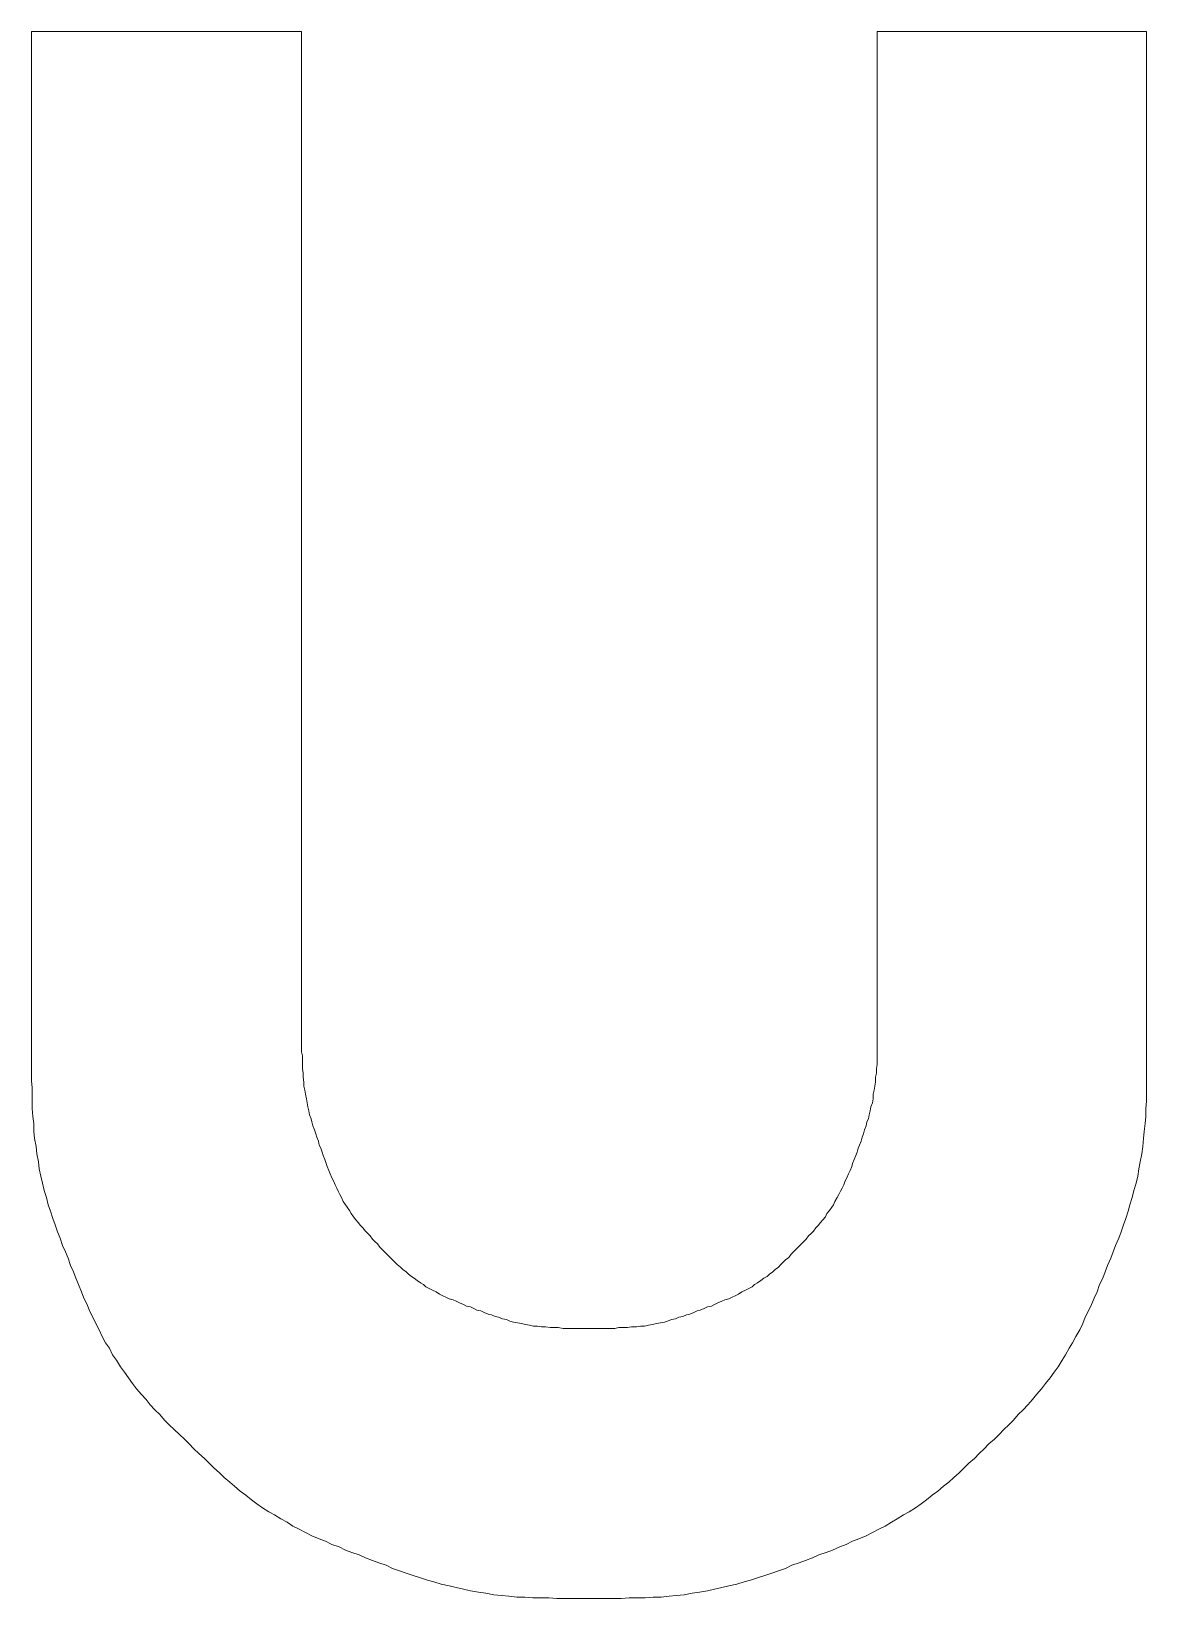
# Model space of a CAD drawing. Units: millimetres at full size, sheet at 1:100. Extents: x -138278 to 134990, y -16593 to 30671.
# Drawn here: x -82908.9 to -82769, y 21576.2 to 21772.8 of the extents above; entities that cross this region are included whole.
import ezdxf

# ---------------------------------------------------------------- set-up
doc = ezdxf.new("R2010")
doc.units = ezdxf.units.MM
doc.header["$LTSCALE"] = 100
doc.layers.add('F-0_枠', color=134, linetype='Continuous', lineweight=18)

msp = doc.modelspace()

# ---------------------------------------------------------------- linework, layer by layer
at = {"layer": 'F-0_枠'}
for points in [[(-82874.9, 21643.2), (-82874.9, 21643.8), (-82874.9, 21644.3), (-82875, 21644.8), (-82875, 21645.3), (-82875, 21645.7), (-82875, 21646.1), (-82875, 21646.5), (-82875, 21646.8), (-82875, 21772.8), (-82908.9, 21772.8), (-82908.9, 21642.9), (-82908.9, 21642.4), (-82908.9, 21641.8), (-82908.9, 21641.1), (-82908.8, 21640.3), (-82908.8, 21639.4), (-82908.8, 21638.6), (-82908.8, 21637.7), (-82908.7, 21636.7), (-82908.6, 21635.8), (-82908.6, 21634.8), (-82908.5, 21633.9), (-82908.3, 21632.9), (-82908.2, 21632), (-82908, 21631), (-82907.9, 21630.1), (-82907.7, 21629.2), (-82907.5, 21628.3), (-82907.3, 21627.4), (-82907, 21626.5), (-82906.8, 21625.6), (-82906.5, 21624.8), (-82906.2, 21623.9), (-82905.9, 21623.1), (-82905.6, 21622.2), (-82905.3, 21621.4), (-82905, 21620.5), (-82904.6, 21619.7), (-82904.3, 21618.9)], [(-82769, 21772.8), (-82802.8, 21772.8), (-82802.8, 21646.8), (-82802.8, 21646.5), (-82802.8, 21646.1), (-82802.8, 21645.7), (-82802.8, 21645.3), (-82802.8, 21644.8), (-82802.8, 21644.3), (-82802.8, 21643.8), (-82802.8, 21643.2), (-82802.9, 21642.7), (-82802.9, 21642.1), (-82803, 21641.6), (-82803, 21641), (-82803.1, 21640.5), (-82803.2, 21640), (-82803.3, 21639.5), (-82803.3, 21638.9), (-82803.4, 21638.4), (-82803.6, 21637.9), (-82803.7, 21637.4), (-82803.8, 21636.9), (-82803.9, 21636.4), (-82804.1, 21636), (-82804.2, 21635.5), (-82804.4, 21635), (-82804.5, 21634.5), (-82804.7, 21634.1), (-82804.8, 21633.6), (-82805, 21633.1), (-82805.2, 21632.7), (-82805.3, 21632.2), (-82805.5, 21631.8), (-82805.7, 21631.3), (-82805.9, 21630.8), (-82806, 21630.4), (-82806.2, 21629.9), (-82806.4, 21629.5), (-82806.6, 21629)], [(-82770.3, 21628.3), (-82770.1, 21629.2), (-82770, 21630.1), (-82769.8, 21631), (-82769.6, 21632), (-82769.5, 21632.9), (-82769.4, 21633.9), (-82769.3, 21634.8), (-82769.2, 21635.8), (-82769.1, 21636.7), (-82769.1, 21637.7), (-82769, 21638.6), (-82769, 21639.4), (-82769, 21640.3), (-82769, 21641.1), (-82769, 21641.8), (-82769, 21642.4), (-82769, 21642.9), (-82769, 21772.8)], [(-82869, 21624.9), (-82869.3, 21625.3), (-82869.5, 21625.6), (-82869.8, 21626), (-82870, 21626.5), (-82870.2, 21626.9), (-82870.4, 21627.3), (-82870.6, 21627.7), (-82870.8, 21628.1), (-82871, 21628.6), (-82871.2, 21629), (-82871.4, 21629.5), (-82871.6, 21629.9), (-82871.8, 21630.4), (-82871.9, 21630.8), (-82872.1, 21631.3), (-82872.3, 21631.8), (-82872.4, 21632.2), (-82872.6, 21632.7), (-82872.8, 21633.1), (-82872.9, 21633.6), (-82873.1, 21634.1), (-82873.2, 21634.5), (-82873.4, 21635), (-82873.6, 21635.5), (-82873.7, 21636), (-82873.8, 21636.4), (-82874, 21636.9), (-82874.1, 21637.4), (-82874.2, 21637.9), (-82874.3, 21638.4), (-82874.4, 21638.9), (-82874.5, 21639.5), (-82874.6, 21640), (-82874.7, 21640.5), (-82874.7, 21641), (-82874.8, 21641.6), (-82874.8, 21642.1), (-82874.9, 21642.7), (-82874.9, 21643.2)], [(-82806.6, 21629), (-82806.8, 21628.6), (-82807, 21628.1), (-82807.2, 21627.7), (-82807.4, 21627.3), (-82807.6, 21626.9), (-82807.8, 21626.5), (-82808.1, 21626), (-82808.3, 21625.6), (-82808.5, 21625.3), (-82808.8, 21624.9), (-82809.1, 21624.5), (-82809.3, 21624.1), (-82809.6, 21623.7), (-82809.9, 21623.4), (-82810.2, 21623), (-82810.5, 21622.7), (-82810.8, 21622.3), (-82811.1, 21622), (-82811.4, 21621.7), (-82811.7, 21621.3), (-82812, 21621), (-82812.3, 21620.7), (-82812.7, 21620.3), (-82813, 21620), (-82813.3, 21619.7), (-82813.6, 21619.4), (-82813.9, 21619), (-82814.3, 21618.7), (-82814.6, 21618.4), (-82814.9, 21618.1), (-82815.2, 21617.8), (-82815.6, 21617.5), (-82815.9, 21617.2), (-82816.3, 21616.9), (-82816.6, 21616.6), (-82817, 21616.4), (-82817.4, 21616.1), (-82817.8, 21615.8), (-82818.2, 21615.6)], [(-82786.3, 21598), (-82785.7, 21598.6), (-82785.1, 21599.3), (-82784.5, 21599.9), (-82783.9, 21600.5), (-82783.3, 21601.2), (-82782.8, 21601.8), (-82782.2, 21602.5), (-82781.7, 21603.2), (-82781.1, 21603.9), (-82780.6, 21604.6), (-82780.1, 21605.3), (-82779.6, 21606.1), (-82779.2, 21606.8), (-82778.7, 21607.6), (-82778.3, 21608.3), (-82777.9, 21609.1), (-82777.4, 21609.9), (-82777, 21610.7), (-82776.7, 21611.5), (-82776.3, 21612.3), (-82775.9, 21613.1), (-82775.6, 21613.9), (-82775.2, 21614.7), (-82774.9, 21615.6), (-82774.5, 21616.4), (-82774.2, 21617.2), (-82773.9, 21618), (-82773.5, 21618.9), (-82773.2, 21619.7), (-82772.9, 21620.5), (-82772.5, 21621.4), (-82772.2, 21622.2), (-82771.9, 21623.1), (-82771.6, 21623.9), (-82771.3, 21624.8), (-82771.1, 21625.6), (-82770.8, 21626.5), (-82770.6, 21627.4), (-82770.3, 21628.3)], [(-82855.6, 21613.5), (-82856, 21613.7), (-82856.5, 21613.8), (-82856.9, 21614), (-82857.3, 21614.2), (-82857.7, 21614.4), (-82858.1, 21614.7), (-82858.6, 21614.9), (-82859, 21615.1), (-82859.4, 21615.3), (-82859.7, 21615.6), (-82860.1, 21615.8), (-82860.5, 21616.1), (-82860.9, 21616.4), (-82861.2, 21616.6), (-82861.6, 21616.9), (-82861.9, 21617.2), (-82862.3, 21617.5), (-82862.6, 21617.8), (-82863, 21618.1), (-82863.3, 21618.4), (-82863.6, 21618.7), (-82863.9, 21619), (-82864.3, 21619.4), (-82864.6, 21619.7), (-82864.9, 21620), (-82865.2, 21620.3), (-82865.5, 21620.7), (-82865.8, 21621), (-82866.1, 21621.3), (-82866.4, 21621.7), (-82866.7, 21622), (-82867, 21622.3), (-82867.3, 21622.7), (-82867.6, 21623), (-82867.9, 21623.4), (-82868.2, 21623.7), (-82868.5, 21624.1), (-82868.8, 21624.5), (-82869, 21624.9)], [(-82904.3, 21618.9), (-82904, 21618), (-82903.6, 21617.2), (-82903.3, 21616.4), (-82903, 21615.6), (-82902.6, 21614.7), (-82902.3, 21613.9), (-82901.9, 21613.1), (-82901.6, 21612.3), (-82901.2, 21611.5), (-82900.8, 21610.7), (-82900.4, 21609.9), (-82900, 21609.1), (-82899.6, 21608.3), (-82899.1, 21607.6), (-82898.7, 21606.8), (-82898.2, 21606.1), (-82897.7, 21605.3), (-82897.2, 21604.6), (-82896.7, 21603.9), (-82896.2, 21603.2), (-82895.7, 21602.5), (-82895.1, 21601.8), (-82894.5, 21601.2), (-82894, 21600.5), (-82893.4, 21599.9), (-82892.8, 21599.3), (-82892.2, 21598.6), (-82891.6, 21598), (-82891, 21597.4), (-82890.3, 21596.8), (-82889.7, 21596.2), (-82889.1, 21595.6), (-82888.5, 21595), (-82887.9, 21594.4), (-82887.2, 21593.8), (-82886.6, 21593.2), (-82886, 21592.6), (-82885.3, 21592), (-82884.7, 21591.4)], [(-82818.2, 21615.6), (-82818.5, 21615.3), (-82818.9, 21615.1), (-82819.3, 21614.9), (-82819.8, 21614.7), (-82820.2, 21614.4), (-82820.6, 21614.2), (-82821, 21614), (-82821.4, 21613.8), (-82821.9, 21613.7), (-82822.3, 21613.5), (-82822.8, 21613.3), (-82823.2, 21613.1), (-82823.6, 21612.9), (-82824.1, 21612.8), (-82824.5, 21612.6), (-82825, 21612.4), (-82825.4, 21612.3), (-82825.8, 21612.1), (-82826.3, 21611.9), (-82826.7, 21611.8), (-82827.2, 21611.6), (-82827.7, 21611.5), (-82828.1, 21611.3), (-82828.6, 21611.2), (-82829.1, 21611), (-82829.5, 21610.9), (-82830, 21610.8), (-82830.5, 21610.7), (-82831, 21610.6), (-82831.5, 21610.5), (-82832, 21610.4), (-82832.5, 21610.4), (-82833, 21610.3), (-82833.6, 21610.3), (-82834.1, 21610.2), (-82834.6, 21610.2), (-82835.2, 21610.2), (-82835.7, 21610.1), (-82836.2, 21610.1)], [(-82836.2, 21610.1), (-82836.8, 21610.1), (-82837.3, 21610.1), (-82837.9, 21610.1), (-82838.4, 21610.1), (-82839, 21610.1), (-82839.5, 21610.1), (-82840.1, 21610.1), (-82840.6, 21610.1), (-82841.1, 21610.1), (-82841.7, 21610.1), (-82842.2, 21610.1), (-82842.8, 21610.2), (-82843.3, 21610.2), (-82843.8, 21610.2), (-82844.4, 21610.3), (-82844.9, 21610.3), (-82845.4, 21610.4), (-82845.9, 21610.4), (-82846.4, 21610.5), (-82846.9, 21610.6), (-82847.4, 21610.7), (-82847.9, 21610.8), (-82848.4, 21610.9), (-82848.9, 21611), (-82849.3, 21611.2), (-82849.8, 21611.3), (-82850.3, 21611.5), (-82850.7, 21611.6), (-82851.2, 21611.8), (-82851.6, 21611.9), (-82852.1, 21612.1), (-82852.5, 21612.3), (-82853, 21612.4), (-82853.4, 21612.6), (-82853.8, 21612.8), (-82854.3, 21612.9), (-82854.7, 21613.1), (-82855.2, 21613.3), (-82855.6, 21613.5)], [(-82815.2, 21579.7), (-82814.3, 21580), (-82813.5, 21580.4), (-82812.6, 21580.7), (-82811.8, 21581), (-82810.9, 21581.3), (-82810.1, 21581.7), (-82809.2, 21582), (-82808.4, 21582.3), (-82807.5, 21582.7), (-82806.7, 21583), (-82805.9, 21583.4), (-82805.1, 21583.7), (-82804.2, 21584.1), (-82803.4, 21584.5), (-82802.6, 21584.9), (-82801.8, 21585.3), (-82801, 21585.8), (-82800.3, 21586.2), (-82799.5, 21586.7), (-82798.8, 21587.1), (-82798, 21587.6), (-82797.3, 21588.1), (-82796.6, 21588.6), (-82795.9, 21589.2), (-82795.2, 21589.7), (-82794.5, 21590.3), (-82793.8, 21590.8), (-82793.2, 21591.4), (-82792.5, 21592), (-82791.9, 21592.6), (-82791.3, 21593.2), (-82790.6, 21593.8), (-82790, 21594.4), (-82789.4, 21595), (-82788.8, 21595.6), (-82788.1, 21596.2), (-82787.5, 21596.8), (-82786.9, 21597.4), (-82786.3, 21598)], [(-82884.7, 21591.4), (-82884, 21590.8), (-82883.4, 21590.3), (-82882.7, 21589.7), (-82882, 21589.2), (-82881.3, 21588.6), (-82880.6, 21588.1), (-82879.9, 21587.6), (-82879.1, 21587.1), (-82878.4, 21586.7), (-82877.6, 21586.2), (-82876.8, 21585.8), (-82876.1, 21585.3), (-82875.3, 21584.9), (-82874.5, 21584.5), (-82873.7, 21584.1), (-82872.8, 21583.7), (-82872, 21583.4), (-82871.2, 21583), (-82870.3, 21582.7), (-82869.5, 21582.3), (-82868.7, 21582), (-82867.8, 21581.7), (-82867, 21581.3), (-82866.1, 21581), (-82865.3, 21580.7), (-82864.4, 21580.4), (-82863.6, 21580), (-82862.7, 21579.7), (-82861.9, 21579.4), (-82861, 21579.1), (-82860.1, 21578.8), (-82859.2, 21578.5), (-82858.4, 21578.3), (-82857.5, 21578), (-82856.5, 21577.8), (-82855.6, 21577.6), (-82854.7, 21577.4), (-82853.8, 21577.2), (-82852.8, 21577)], [(-82852.8, 21577), (-82851.9, 21576.9), (-82850.9, 21576.7), (-82849.9, 21576.6), (-82849, 21576.5), (-82848, 21576.4), (-82847, 21576.4), (-82846, 21576.3), (-82845, 21576.3), (-82844, 21576.3), (-82843, 21576.2), (-82842, 21576.2), (-82841, 21576.2), (-82840, 21576.2), (-82839, 21576.2), (-82837.9, 21576.2), (-82836.9, 21576.2), (-82835.9, 21576.2), (-82834.9, 21576.2), (-82833.9, 21576.3), (-82832.9, 21576.3), (-82831.9, 21576.3), (-82830.9, 21576.4), (-82829.9, 21576.4), (-82828.9, 21576.5), (-82828, 21576.6), (-82827, 21576.7), (-82826, 21576.9), (-82825.1, 21577), (-82824.1, 21577.2), (-82823.2, 21577.4), (-82822.3, 21577.6), (-82821.4, 21577.8), (-82820.4, 21578), (-82819.5, 21578.3), (-82818.7, 21578.5), (-82817.8, 21578.8), (-82816.9, 21579.1), (-82816, 21579.4), (-82815.2, 21579.7)]]:
    msp.add_lwpolyline(points, dxfattribs=at)

doc.saveas('drawing.dxf')
